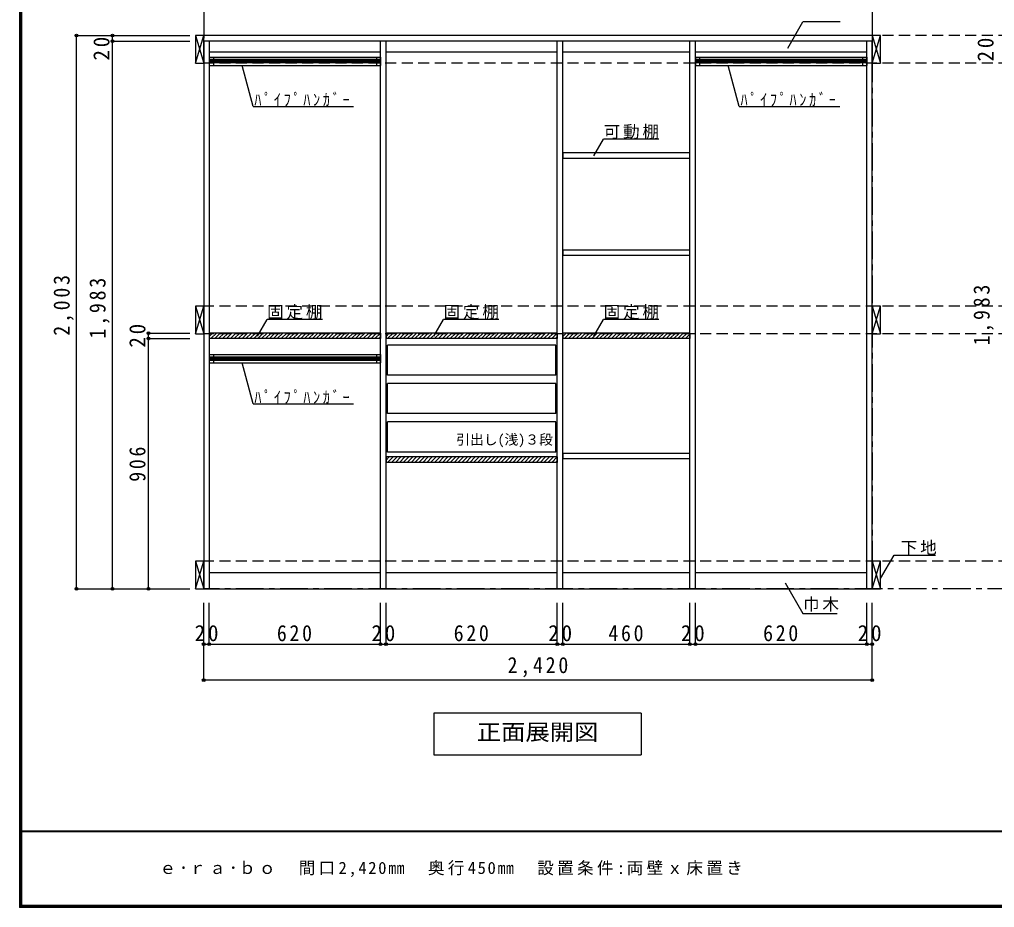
# Model space of a CAD drawing. Units: millimetres at full size, sheet at 1:20. Extents: x -3922 to 3878, y -2932 to 2722.
# Drawn here: x -3922 to -393, y -2864 to 350 of the extents above; entities that cross this region are included whole.
import ezdxf
from ezdxf.enums import TextEntityAlignment as Align

# ---------------------------------------------------------------- set-up
doc = ezdxf.new("R2010")
doc.units = ezdxf.units.MM
doc.header["$LTSCALE"] = 20
doc.header["$PDMODE"] = 32
doc.header["$PDSIZE"] = 10
doc.linetypes.add('CHAIN1', pattern=[8, 5, -1, 1, -1])
doc.linetypes.add('DASHED2', pattern=[3, 2, -1])
for name, color, linetype in [('0-2_本体', 2, 'Continuous'), ('0-3_固定棚', 2, 'Continuous'), ('0-4_可動棚', 3, 'Continuous'), ('0-6_ﾊﾟｲﾌﾟﾊﾝｶﾞｰ', 4, 'Continuous'), ('0-7_桟木・巾木', 2, 'Continuous'), ('0-8_引き出し', 2, 'Continuous'), ('0-A_文字', 7, 'Continuous'), ('0-B_寸法', 4, 'Continuous'), ('0-C_ハッチ', 4, 'Continuous'), ('F-1_枠', 6, 'Continuous'), ('F-A_文字', 7, 'Continuous')]:
    doc.layers.add(name, color=color, linetype=linetype)
doc.styles.add('ＭＳ ゴシック', font='')
doc.styles.get('ＭＳ ゴシック').set_extended_font_data('MS Gothic')

msp = doc.modelspace()

# ---------------------------------------------------------------- linework, layer by layer
at = {"layer": '0-2_本体', "color": 3}
for p, q in [((-3255.36, 271.73), (-3255.36, 291.73)), ((-835.36, 291.73), (-3255.36, 291.73)), ((-835.36, 291.73), (-835.36, 271.73)), ((-3255.36, 271.73), (-3255.36, -1711.27)), ((-835.36, 271.73), (-3255.36, 271.73)), ((-3235.36, 271.73), (-3235.36, -1711.27)), ((-2615.36, -1711.27), (-2615.36, 271.73)), ((-2595.36, -1711.27), (-2595.36, 271.73)), ((-1975.36, -1711.27), (-1975.36, 271.73)), ((-1955.36, -1711.27), (-1955.36, 271.73)), ((-1495.36, -1711.27), (-1495.36, 271.73)), ((-1475.36, -1711.27), (-1475.36, 271.73)), ((-855.36, -1711.27), (-855.36, 271.73)), ((-835.36, -1711.27), (-835.36, 271.73)), ((-3255.36, -1711.27), (-835.36, -1711.27))]:
    msp.add_line(p, q, dxfattribs=at)
at = {"layer": '0-3_固定棚', "color": 3}
for p, q in [((-3235.36, -785.27), (-3235.36, -805.27)), ((-2615.36, -785.27), (-3235.36, -785.27)), ((-2595.36, -785.27), (-2595.36, -805.27)), ((-1975.36, -785.27), (-2595.36, -785.27)), ((-1955.36, -785.27), (-1955.36, -805.27)), ((-1495.36, -785.27), (-1955.36, -785.27)), ((-2595.36, -1233.27), (-2595.36, -1253.27)), ((-1975.36, -1233.27), (-2595.36, -1233.27))]:
    msp.add_line(p, q, dxfattribs=at)
for points in [[(-2615.36, -785.27), (-2615.36, -805.27), (-3235.36, -805.27)], [(-1975.36, -785.27), (-1975.36, -805.27), (-2595.36, -805.27)], [(-1495.36, -785.27), (-1495.36, -805.27), (-1955.36, -805.27)], [(-1975.36, -1233.27), (-1975.36, -1253.27), (-2595.36, -1253.27)]]:
    msp.add_lwpolyline(points, dxfattribs=at)
at = {"layer": '0-4_可動棚'}
for p, q in [((-1954.36, -152.77), (-1954.36, -132.77)), ((-1496.36, -132.77), (-1954.36, -132.77)), ((-1496.36, -132.77), (-1496.36, -152.77)), ((-1496.36, -152.77), (-1954.36, -152.77)), ((-1954.36, -504.77), (-1954.36, -484.77)), ((-1496.36, -484.77), (-1954.36, -484.77)), ((-1496.36, -484.77), (-1496.36, -504.77)), ((-1496.36, -504.77), (-1954.36, -504.77)), ((-1954.36, -1240.77), (-1954.36, -1220.77)), ((-1496.36, -1220.77), (-1954.36, -1220.77)), ((-1496.36, -1220.77), (-1496.36, -1240.77)), ((-1496.36, -1240.77), (-1954.36, -1240.77))]:
    msp.add_line(p, q, dxfattribs=at)
at = {"layer": '0-6_ﾊﾟｲﾌﾟﾊﾝｶﾞｰ', "color": 3}
for p, q in [((-3235.36, 213.73), (-3235.36, 183.73)), ((-3235.36, 213.73), (-2615.36, 213.73)), ((-2615.36, 213.73), (-2615.36, 183.73)), ((-1475.36, 213.73), (-1475.36, 183.73)), ((-1475.36, 213.73), (-855.36, 213.73)), ((-855.36, 213.73), (-855.36, 183.73)), ((-3235.36, 183.73), (-2615.36, 183.73)), ((-1475.36, 183.73), (-855.36, 183.73)), ((-3235.36, -863.27), (-3235.36, -893.27)), ((-3235.36, -863.27), (-2615.36, -863.27)), ((-2615.36, -863.27), (-2615.36, -893.27)), ((-3235.36, -893.27), (-2615.36, -893.27))]:
    msp.add_line(p, q, dxfattribs=at)
at = {"layer": '0-6_ﾊﾟｲﾌﾟﾊﾝｶﾞｰ', "color": 7}
for p, q in [((-3220.36, 213.73), (-3220.36, 183.73)), ((-2630.36, 213.73), (-2630.36, 183.73)), ((-1460.36, 213.73), (-1460.36, 183.73)), ((-870.36, 213.73), (-870.36, 183.73)), ((-3220.36, -863.27), (-3220.36, -893.27)), ((-2630.36, -863.27), (-2630.36, -893.27))]:
    msp.add_line(p, q, dxfattribs=at)
at = {"layer": '0-6_ﾊﾟｲﾌﾟﾊﾝｶﾞｰ'}
for p, q in [((-2615.36, 204.73), (-3235.36, 204.73)), ((-2615.36, 200.73), (-3235.36, 200.73)), ((-2615.36, 196.73), (-3235.36, 196.73)), ((-2615.36, 192.73), (-3235.36, 192.73)), ((-855.36, 204.73), (-1475.36, 204.73)), ((-855.36, 200.73), (-1475.36, 200.73)), ((-855.36, 196.73), (-1475.36, 196.73)), ((-855.36, 192.73), (-1475.36, 192.73)), ((-2615.36, -872.27), (-3235.36, -872.27)), ((-2615.36, -876.27), (-3235.36, -876.27)), ((-2615.36, -880.27), (-3235.36, -880.27)), ((-2615.36, -884.27), (-3235.36, -884.27))]:
    msp.add_line(p, q, dxfattribs=at)
at = {"layer": '0-7_桟木・巾木', "color": 7}
for p, q in [((-2615.36, 231.73), (-3235.36, 231.73)), ((-1975.36, 231.73), (-2595.36, 231.73)), ((-1495.36, 231.73), (-1955.36, 231.73)), ((-855.36, 231.73), (-1475.36, 231.73)), ((-3235.36, -1651.27), (-2615.36, -1651.27)), ((-2595.36, -1651.27), (-1975.36, -1651.27)), ((-1955.36, -1651.27), (-1495.36, -1651.27)), ((-1475.36, -1651.27), (-855.36, -1651.27))]:
    msp.add_line(p, q, dxfattribs=at)
at = {"layer": '0-8_引き出し', "color": 7}
for p, q in [((-3285.36, 291.73), (-3255.36, 191.73)), ((-3285.36, 191.73), (-3255.36, 291.73)), ((-835.36, 291.73), (-805.36, 191.73)), ((-835.36, 191.73), (-805.36, 291.73)), ((-3285.36, -688.27), (-3255.36, -788.27)), ((-3285.36, -788.27), (-3255.36, -688.27)), ((-835.36, -688.27), (-805.36, -788.27)), ((-835.36, -788.27), (-805.36, -688.27)), ((-3285.36, -1611.27), (-3255.36, -1711.27)), ((-3285.36, -1711.27), (-3255.36, -1611.27)), ((-835.36, -1611.27), (-805.36, -1711.27)), ((-835.36, -1711.27), (-805.36, -1611.27))]:
    msp.add_line(p, q, dxfattribs=at)
at = {"layer": '0-8_引き出し'}
for p, q in [((-2590.36, -937.77), (-2590.36, -828.77)), ((-1980.36, -828.77), (-2590.36, -828.77)), ((-1980.36, -937.77), (-1980.36, -828.77)), ((-1980.36, -937.77), (-2590.36, -937.77)), ((-2590.36, -1076.77), (-2590.36, -967.77)), ((-1980.36, -967.77), (-2590.36, -967.77)), ((-1980.36, -1076.77), (-1980.36, -967.77)), ((-1980.36, -1076.77), (-2590.36, -1076.77)), ((-2590.36, -1215.77), (-2590.36, -1106.77)), ((-1980.36, -1106.77), (-2590.36, -1106.77)), ((-1980.36, -1215.77), (-1980.36, -1106.77)), ((-1980.36, -1215.77), (-2590.36, -1215.77))]:
    msp.add_line(p, q, dxfattribs=at)
at = {"layer": '0-8_引き出し', "color": 3}
for points in [[(-3255.36, 191.73), (-3255.36, 291.73), (-3285.36, 291.73), (-3285.36, 191.73)], [(-805.36, 191.73), (-805.36, 291.73), (-835.36, 291.73), (-835.36, 191.73)], [(-3255.36, -788.27), (-3255.36, -688.27), (-3285.36, -688.27), (-3285.36, -788.27)], [(-805.36, -788.27), (-805.36, -688.27), (-835.36, -688.27), (-835.36, -788.27)], [(-3255.36, -1711.27), (-3255.36, -1611.27), (-3285.36, -1611.27), (-3285.36, -1711.27)], [(-805.36, -1711.27), (-805.36, -1611.27), (-835.36, -1611.27), (-835.36, -1711.27)]]:
    msp.add_lwpolyline(points, close=True, dxfattribs=at)
at = {"layer": '0-A_文字', "linetype": 'CHAIN1'}
for p, q in [((-3255.36, 1822.73), (-3255.36, -1711.27)), ((-835.36, 1822.73), (-835.36, -1711.27)), ((3201.3, -1711.27), (-3255.36, -1711.27))]:
    msp.add_line(p, q, dxfattribs=at)
at = {"layer": '0-A_文字'}
for p, q in [((-1140.98, 246.66), (-1086.15, 341.62)), ((-951.57, 341.62), (-1086.15, 341.62)), ((-3076.78, 35.43), (-3116.52, 183.73)), ((-1316.78, 35.43), (-1356.52, 183.73)), ((-3076.78, 35.43), (-2713.21, 35.43)), ((-1316.78, 35.43), (-953.21, 35.43)), ((-1842.62, -143.83), (-1807.61, -83.18)), ((-1607.61, -83.18), (-1807.61, -83.18)), ((-3060.88, -796.33), (-3025.86, -735.68)), ((-2825.86, -735.68), (-3025.86, -735.68)), ((-2422.35, -796.33), (-2387.34, -735.68)), ((-2187.34, -735.68), (-2387.34, -735.68)), ((-1842.62, -796.33), (-1807.61, -735.68)), ((-1607.61, -735.68), (-1807.61, -735.68)), ((-3076.78, -1041.57), (-3116.52, -893.27)), ((-3076.78, -1041.57), (-2713.21, -1041.57)), ((-1150.36, -1689.03), (-1086.15, -1800.25)), ((-1086.15, -1800.25), (-962.39, -1800.25)), ((-1671.76, -2161.27), (-1671.76, -2311.27)), ((-2421.76, -2311.27), (-1671.76, -2311.27))]:
    msp.add_line(p, q, dxfattribs=at)
for points in [[(-805.36, -1672.95), (-756.6, -1588.48), (-606.07, -1588.48)], [(-1671.76, -2161.27), (-2421.76, -2161.27), (-2421.76, -2311.27)]]:
    msp.add_lwpolyline(points, dxfattribs=at)
at = {"layer": '0-B_寸法'}
for p, q in [((-3715.36, 291.73), (-3305.36, 291.73)), ((-3715.36, -1711.27), (-3715.36, 291.73)), ((-3585.36, 271.73), (-3585.36, 291.73)), ((-3585.36, 291.73), (-3455.36, 291.73)), ((-3585.36, 271.73), (-3305.36, 271.73)), ((-3585.36, -1711.27), (-3585.36, 271.73)), ((-3455.36, -805.27), (-3455.36, -785.27)), ((-3455.36, -785.27), (-3305.36, -785.27)), ((-3455.36, -1711.27), (-3455.36, -805.27)), ((-3455.36, -805.27), (-3305.36, -805.27)), ((-3715.36, -1711.27), (-3305.36, -1711.27)), ((-3585.36, -1711.27), (-3455.36, -1711.27)), ((-3455.36, -1711.27), (-3305.36, -1711.27)), ((-3255.36, -1911.27), (-3255.36, -1761.27)), ((-3235.36, -1911.27), (-3235.36, -1761.27)), ((-2615.36, -1911.27), (-2615.36, -1761.27)), ((-2595.36, -1911.27), (-2595.36, -1761.27)), ((-2595.36, -1911.27), (-2595.36, -1761.27)), ((-1975.36, -1911.27), (-1975.36, -1761.27)), ((-1955.36, -1911.27), (-1955.36, -1761.27)), ((-1955.36, -1911.27), (-1955.36, -1761.27)), ((-1495.36, -1911.27), (-1495.36, -1761.27)), ((-1475.36, -1911.27), (-1475.36, -1761.27)), ((-855.36, -1911.27), (-855.36, -1761.27)), ((-835.36, -1911.27), (-835.36, -1761.27)), ((-3255.36, -1911.27), (-3235.36, -1911.27)), ((-3255.36, -2041.27), (-3255.36, -1911.27)), ((-3235.36, -1911.27), (-2615.36, -1911.27)), ((-2615.36, -1911.27), (-2595.36, -1911.27)), ((-2595.36, -1911.27), (-1975.36, -1911.27)), ((-1975.36, -1911.27), (-1955.36, -1911.27)), ((-1955.36, -1911.27), (-1495.36, -1911.27)), ((-1495.36, -1911.27), (-1475.36, -1911.27)), ((-1475.36, -1911.27), (-855.36, -1911.27)), ((-855.36, -1911.27), (-835.36, -1911.27)), ((-835.36, -2041.27), (-835.36, -1911.27)), ((-835.36, -2041.27), (-3255.36, -2041.27))]:
    msp.add_line(p, q, dxfattribs=at)
at = {"layer": '0-B_寸法', "linetype": 'DASHED2'}
for p, q in [((3201.3, 291.73), (-3255.36, 291.73)), ((3201.3, 191.73), (-3255.36, 191.73)), ((3201.3, -688.27), (-3255.36, -688.27)), ((3201.3, -788.27), (-3255.36, -788.27)), ((3201.3, -1611.27), (-3255.36, -1611.27))]:
    msp.add_line(p, q, dxfattribs=at)
at = {"layer": '0-B_寸法', "color": 7}
for p in [(-3715.36, 291.73), (-3585.36, 291.73), (-3585.36, 271.73), (-3455.36, -785.27), (-3455.36, -805.27), (-3715.36, -1711.27), (-3585.36, -1711.27), (-3455.36, -1711.27), (-3255.36, -1911.27), (-3235.36, -1911.27), (-2615.36, -1911.27), (-2595.36, -1911.27), (-1975.36, -1911.27), (-1955.36, -1911.27), (-1495.36, -1911.27), (-1475.36, -1911.27), (-855.36, -1911.27), (-835.36, -1911.27), (-3255.36, -2041.27), (-835.36, -2041.27)]:
    msp.add_point(p, dxfattribs=at)
at = {"layer": '0-C_ハッチ'}
for p, q in [((-3235.36, -797.01), (-3223.62, -785.27)), ((-3229.48, -805.27), (-3209.48, -785.27)), ((-3215.34, -805.27), (-3195.34, -785.27)), ((-3201.2, -805.27), (-3181.2, -785.27)), ((-3187.05, -805.27), (-3167.05, -785.27)), ((-3172.91, -805.27), (-3152.91, -785.27)), ((-3158.77, -805.27), (-3138.77, -785.27)), ((-3144.63, -805.27), (-3124.63, -785.27)), ((-3130.48, -805.27), (-3110.48, -785.27)), ((-3116.34, -805.27), (-3096.34, -785.27)), ((-3102.2, -805.27), (-3082.2, -785.27)), ((-3088.06, -805.27), (-3068.06, -785.27)), ((-3073.92, -805.27), (-3053.92, -785.27)), ((-3059.77, -805.27), (-3039.77, -785.27)), ((-3045.63, -805.27), (-3025.63, -785.27)), ((-3031.49, -805.27), (-3011.49, -785.27)), ((-3017.35, -805.27), (-2997.35, -785.27)), ((-3003.21, -805.27), (-2983.21, -785.27)), ((-2989.06, -805.27), (-2969.06, -785.27)), ((-2974.92, -805.27), (-2954.92, -785.27)), ((-2960.78, -805.27), (-2940.78, -785.27)), ((-2946.64, -805.27), (-2926.64, -785.27)), ((-2932.49, -805.27), (-2912.49, -785.27)), ((-2918.35, -805.27), (-2898.35, -785.27)), ((-2904.21, -805.27), (-2884.21, -785.27)), ((-2890.07, -805.27), (-2870.07, -785.27)), ((-2875.93, -805.27), (-2855.93, -785.27)), ((-2861.78, -805.27), (-2841.78, -785.27)), ((-2847.64, -805.27), (-2827.64, -785.27)), ((-2833.5, -805.27), (-2813.5, -785.27)), ((-2819.36, -805.27), (-2799.36, -785.27)), ((-2805.22, -805.27), (-2785.22, -785.27)), ((-2791.07, -805.27), (-2771.07, -785.27)), ((-2776.93, -805.27), (-2756.93, -785.27)), ((-2762.79, -805.27), (-2742.79, -785.27)), ((-2748.65, -805.27), (-2728.65, -785.27)), ((-2734.5, -805.27), (-2714.5, -785.27)), ((-2720.36, -805.27), (-2700.36, -785.27)), ((-2706.22, -805.27), (-2686.22, -785.27)), ((-2692.08, -805.27), (-2672.08, -785.27)), ((-2677.94, -805.27), (-2657.94, -785.27)), ((-2663.79, -805.27), (-2643.79, -785.27)), ((-2649.65, -805.27), (-2629.65, -785.27)), ((-2635.51, -805.27), (-2615.51, -785.27)), ((-2621.37, -805.27), (-2615.36, -799.26)), ((-2595.36, -797.01), (-2583.62, -785.27)), ((-2589.48, -805.27), (-2569.48, -785.27)), ((-2575.34, -805.27), (-2555.34, -785.27)), ((-2561.2, -805.27), (-2541.2, -785.27)), ((-2547.05, -805.27), (-2527.05, -785.27)), ((-2532.91, -805.27), (-2512.91, -785.27)), ((-2518.77, -805.27), (-2498.77, -785.27)), ((-2504.63, -805.27), (-2484.63, -785.27)), ((-2490.48, -805.27), (-2470.48, -785.27)), ((-2476.34, -805.27), (-2456.34, -785.27)), ((-2462.2, -805.27), (-2442.2, -785.27)), ((-2448.06, -805.27), (-2428.06, -785.27)), ((-2433.92, -805.27), (-2413.92, -785.27)), ((-2419.77, -805.27), (-2399.77, -785.27)), ((-2405.63, -805.27), (-2385.63, -785.27)), ((-2391.49, -805.27), (-2371.49, -785.27)), ((-2377.35, -805.27), (-2357.35, -785.27)), ((-2363.21, -805.27), (-2343.21, -785.27)), ((-2349.06, -805.27), (-2329.06, -785.27)), ((-2334.92, -805.27), (-2314.92, -785.27)), ((-2320.78, -805.27), (-2300.78, -785.27)), ((-2306.64, -805.27), (-2286.64, -785.27)), ((-2292.49, -805.27), (-2272.49, -785.27)), ((-2278.35, -805.27), (-2258.35, -785.27)), ((-2264.21, -805.27), (-2244.21, -785.27)), ((-2250.07, -805.27), (-2230.07, -785.27)), ((-2235.93, -805.27), (-2215.93, -785.27)), ((-2221.78, -805.27), (-2201.78, -785.27)), ((-2207.64, -805.27), (-2187.64, -785.27)), ((-2193.5, -805.27), (-2173.5, -785.27)), ((-2179.36, -805.27), (-2159.36, -785.27)), ((-2165.22, -805.27), (-2145.22, -785.27)), ((-2151.07, -805.27), (-2131.07, -785.27)), ((-2136.93, -805.27), (-2116.93, -785.27)), ((-2122.79, -805.27), (-2102.79, -785.27)), ((-2108.65, -805.27), (-2088.65, -785.27)), ((-2094.5, -805.27), (-2074.5, -785.27)), ((-2080.36, -805.27), (-2060.36, -785.27)), ((-2066.22, -805.27), (-2046.22, -785.27)), ((-2052.08, -805.27), (-2032.08, -785.27)), ((-2037.94, -805.27), (-2017.94, -785.27)), ((-2023.79, -805.27), (-2003.79, -785.27)), ((-2009.65, -805.27), (-1989.65, -785.27)), ((-1995.51, -805.27), (-1975.51, -785.27)), ((-1981.37, -805.27), (-1975.36, -799.26)), ((-1955.36, -797.01), (-1943.62, -785.27)), ((-1949.48, -805.27), (-1929.48, -785.27)), ((-1935.34, -805.27), (-1915.34, -785.27)), ((-1921.2, -805.27), (-1901.2, -785.27)), ((-1907.05, -805.27), (-1887.05, -785.27)), ((-1892.91, -805.27), (-1872.91, -785.27)), ((-1878.77, -805.27), (-1858.77, -785.27)), ((-1864.63, -805.27), (-1844.63, -785.27)), ((-1850.48, -805.27), (-1830.48, -785.27)), ((-1836.34, -805.27), (-1816.34, -785.27)), ((-1822.2, -805.27), (-1802.2, -785.27)), ((-1808.06, -805.27), (-1788.06, -785.27)), ((-1793.92, -805.27), (-1773.92, -785.27)), ((-1779.77, -805.27), (-1759.77, -785.27)), ((-1765.63, -805.27), (-1745.63, -785.27)), ((-1751.49, -805.27), (-1731.49, -785.27)), ((-1737.35, -805.27), (-1717.35, -785.27)), ((-1723.21, -805.27), (-1703.21, -785.27)), ((-1709.06, -805.27), (-1689.06, -785.27)), ((-1694.92, -805.27), (-1674.92, -785.27)), ((-1680.78, -805.27), (-1660.78, -785.27)), ((-1666.64, -805.27), (-1646.64, -785.27)), ((-1652.49, -805.27), (-1632.49, -785.27)), ((-1638.35, -805.27), (-1618.35, -785.27)), ((-1624.21, -805.27), (-1604.21, -785.27)), ((-1610.07, -805.27), (-1590.07, -785.27)), ((-1595.93, -805.27), (-1575.93, -785.27)), ((-1581.78, -805.27), (-1561.78, -785.27)), ((-1567.64, -805.27), (-1547.64, -785.27)), ((-1553.5, -805.27), (-1533.5, -785.27)), ((-1539.36, -805.27), (-1519.36, -785.27)), ((-1525.22, -805.27), (-1505.22, -785.27)), ((-1511.07, -805.27), (-1495.36, -789.56)), ((-1496.93, -805.27), (-1495.36, -803.7)), ((-2595.36, -1245.01), (-2583.62, -1233.27)), ((-2589.48, -1253.27), (-2569.48, -1233.27)), ((-2575.34, -1253.27), (-2555.34, -1233.27)), ((-2561.2, -1253.27), (-2541.2, -1233.27)), ((-2547.05, -1253.27), (-2527.05, -1233.27)), ((-2532.91, -1253.27), (-2512.91, -1233.27)), ((-2518.77, -1253.27), (-2498.77, -1233.27)), ((-2504.63, -1253.27), (-2484.63, -1233.27)), ((-2490.48, -1253.27), (-2470.48, -1233.27)), ((-2476.34, -1253.27), (-2456.34, -1233.27)), ((-2462.2, -1253.27), (-2442.2, -1233.27)), ((-2448.06, -1253.27), (-2428.06, -1233.27)), ((-2433.92, -1253.27), (-2413.92, -1233.27)), ((-2419.77, -1253.27), (-2399.77, -1233.27)), ((-2405.63, -1253.27), (-2385.63, -1233.27)), ((-2391.49, -1253.27), (-2371.49, -1233.27)), ((-2377.35, -1253.27), (-2357.35, -1233.27)), ((-2363.21, -1253.27), (-2343.21, -1233.27)), ((-2349.06, -1253.27), (-2329.06, -1233.27)), ((-2334.92, -1253.27), (-2314.92, -1233.27)), ((-2320.78, -1253.27), (-2300.78, -1233.27)), ((-2306.64, -1253.27), (-2286.64, -1233.27)), ((-2292.49, -1253.27), (-2272.49, -1233.27)), ((-2278.35, -1253.27), (-2258.35, -1233.27)), ((-2264.21, -1253.27), (-2244.21, -1233.27)), ((-2250.07, -1253.27), (-2230.07, -1233.27)), ((-2235.93, -1253.27), (-2215.93, -1233.27)), ((-2221.78, -1253.27), (-2201.78, -1233.27)), ((-2207.64, -1253.27), (-2187.64, -1233.27)), ((-2193.5, -1253.27), (-2173.5, -1233.27)), ((-2179.36, -1253.27), (-2159.36, -1233.27)), ((-2165.22, -1253.27), (-2145.22, -1233.27)), ((-2151.07, -1253.27), (-2131.07, -1233.27)), ((-2136.93, -1253.27), (-2116.93, -1233.27)), ((-2122.79, -1253.27), (-2102.79, -1233.27)), ((-2108.65, -1253.27), (-2088.65, -1233.27)), ((-2094.5, -1253.27), (-2074.5, -1233.27)), ((-2080.36, -1253.27), (-2060.36, -1233.27)), ((-2066.22, -1253.27), (-2046.22, -1233.27)), ((-2052.08, -1253.27), (-2032.08, -1233.27)), ((-2037.94, -1253.27), (-2017.94, -1233.27)), ((-2023.79, -1253.27), (-2003.79, -1233.27)), ((-2009.65, -1253.27), (-1989.65, -1233.27)), ((-1995.51, -1253.27), (-1975.51, -1233.27)), ((-1981.37, -1253.27), (-1975.36, -1247.26))]:
    msp.add_line(p, q, dxfattribs=at)
at = {"layer": 'F-1_枠'}
for p, q in [((-3922.03, 2722.29), (-3922.03, -2864.37)), ((-3918.7, 2722.29), (-3918.7, -2864.37)), ((-3915.36, 2722.29), (-3915.36, -2864.37)), ((3877.97, -2587.71), (-3922.03, -2587.71)), ((3877.97, -2591.04), (-3922.03, -2591.04)), ((3877.97, -2857.71), (-3922.03, -2857.71)), ((3877.97, -2861.04), (-3922.03, -2861.04)), ((3877.97, -2864.37), (-3922.03, -2864.37))]:
    msp.add_line(p, q, dxfattribs=at)

# ---------------------------------------------------------------- texts
at = {"layer": '0-A_文字', "style": 'ＭＳ ゴシック'}
msp.add_text('引出し(浅)３段', height=36.66, dxfattribs=at).set_placement((-2341.48, -1199.97), align=Align.BOTTOM_LEFT)
at = {"layer": '0-A_文字', "style": 'ＭＳ ゴシック', "width": 1.1}
msp.add_text('正面展開図', height=58.65, dxfattribs=at).set_placement((-2266.76, -2276.27), align=Align.BOTTOM_LEFT)
at = {"layer": '0-A_文字', "char_height": 43.99, "attachment_point": 7, "style": 'ＭＳ ゴシック'}
for s, insert in [('\\T1.39;\\W0.85;ﾊﾟｲﾌﾟﾊﾝｶﾞｰ', (-3071.93, 35.43)), ('\\T1.39;\\W0.85;ﾊﾟｲﾌﾟﾊﾝｶﾞｰ', (-1311.93, 35.43)), ('\\T1.17;可動棚', (-1807.61, -83.18)), ('\\T1.17;固定棚', (-3025.86, -735.68)), ('\\T1.17;固定棚', (-2387.34, -735.68)), ('\\T1.17;固定棚', (-1807.61, -735.68)), ('\\T1.39;\\W0.85;ﾊﾟｲﾌﾟﾊﾝｶﾞｰ', (-3071.93, -1041.57)), ('\\T1.17;下地', (-732.09, -1588.48)), ('\\T1.17;巾木', (-1086.15, -1793.14))]:
    msp.add_mtext(s, dxfattribs=dict(at, insert=insert))
at = {"layer": '0-B_寸法', "color": 7, "char_height": 58.65, "attachment_point": 7, "rotation": 90, "style": 'ＭＳ ゴシック'}
for s, insert in [('\\T1.27;\\W0.95;20', (-3595.36, 201.26)), ('\\T1.27;\\W0.95;20', (-395.36, 197.95)), ('\\T1.28;\\W0.9;2,003', (-3725.36, -794.77)), ('\\T1.28;\\W0.9;1,983', (-3595.36, -804.77)), ('\\T1.28;\\W0.9;1,983', (-395.36, -829.77)), ('\\T1.27;\\W0.95;20', (-3465.36, -837.77)), ('\\T1.27;\\W0.9;906', (-3465.36, -1323.27))]:
    msp.add_mtext(s, dxfattribs=dict(at, insert=insert))
at = {"layer": '0-B_寸法', "color": 7, "char_height": 58.65, "attachment_point": 7, "style": 'ＭＳ ゴシック'}
for s, insert in [('\\T1.27;\\W0.95;20', (-3287.86, -1901.27)), ('\\T1.27;\\W0.9;620', (-2990.36, -1901.27)), ('\\T1.27;\\W0.95;20', (-2647.86, -1901.27)), ('\\T1.27;\\W0.9;620', (-2350.36, -1901.27)), ('\\T1.27;\\W0.95;20', (-2007.86, -1901.27)), ('\\T1.27;\\W0.9;460', (-1790.36, -1901.27)), ('\\T1.27;\\W0.95;20', (-1527.86, -1901.27)), ('\\T1.27;\\W0.9;620', (-1230.36, -1901.27)), ('\\T1.27;\\W0.95;20', (-887.86, -1901.27)), ('\\T1.28;\\W0.9;2,420', (-2155.36, -2031.27))]:
    msp.add_mtext(s, dxfattribs=dict(at, insert=insert))
at = {"layer": 'F-A_文字', "insert": (-3415.36, -2754.37), "char_height": 43.99, "attachment_point": 7, "style": 'ＭＳ ゴシック'}
msp.add_mtext('\\T1.2;ｅ･ｒａ･ｂｏ\u3000間口2,420㎜\u3000奥行450㎜\u3000設置条件:両壁ｘ床置き', dxfattribs=at)

doc.saveas('drawing.dxf')
